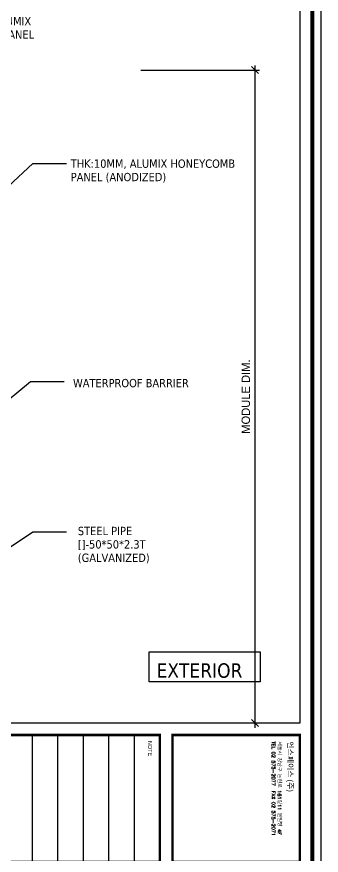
# Model space of a CAD drawing. Header units: millimetres. Extents: x 2352 to 12473, y 635 to 7997.
# Drawn here: x 2880 to 3142, y 3663 to 4387 of the extents above; entities that cross this region are included whole.
import ezdxf

# ---------------------------------------------------------------- set-up
doc = ezdxf.new("R2010")
doc.units = ezdxf.units.MM
doc.layers.get('Defpoints').update_dxf_attribs({"color": 187})
for name, color, linetype in [('4', 4, 'Continuous'), ('DIM', 7, 'Continuous'), ('nt', 34, 'Continuous'), ('REV01', 9, 'Continuous'), ('TE 07', 7, 'Continuous'), ('TEXT', 4, 'Continuous')]:
    doc.layers.add(name, color=color, linetype=linetype)
doc.styles.add('Expo M', font='Expo M.ttf')
doc.styles.add('HGTXT', font='romans.shx', dxfattribs={"bigfont": 'whgtxt.shx'})
doc.styles.get("Standard").update_dxf_attribs({"font": 'arial.ttf'})
doc.styles.add('알루이엔씨', font='Expo M.ttf')
doc.dimstyles.new('DS2', dxfattribs={"dimscale": 2, "dimtxt": 1.8, "dimasz": 1.5, "dimexe": 1, "dimexo": 1, "dimgap": 0.5, "dimtad": 1, "dimtoh": 1, "dimdec": 1, "dimzin": 1, "dimdsep": 46, "dimtxsty": 'Expo M', "dimcen": 2, "dimadec": 1, "dimazin": 0, "dimtfac": 1, "dimtdec": 4, "dimtix": 1, "dimtmove": 1, "dimatfit": 3, "dimfxl": 1, "dimtolj": 1, "dimtzin": 1, "dimarcsym": 0})
doc.dimstyles.new('알루이엔씨4', dxfattribs={"dimscale": 4, "dimtxt": 1.8, "dimasz": 1.5, "dimexe": 1, "dimexo": 1, "dimgap": 1, "dimtad": 1, "dimdec": 1, "dimdsep": 46, "dimtxsty": '알루이엔씨', "dimblk": 'OBLIQUE', "dimcen": 2, "dimdle": 1, "dimclrd": 7, "dimclre": 7, "dimclrt": 3, "dimadec": 1, "dimazin": 0, "dimtfac": 1, "dimtdec": 1, "dimtix": 1, "dimtmove": 2, "dimatfit": 3, "dimfxl": 1, "dimtvp": 1, "dimtolj": 1, "dimtzin": 0, "dimarcsym": 0})

# ---------------------------------------------------------------- blocks, each defined once
blk = doc.blocks.new('AL-TEMPLATE')
at = {"color": 9}
for p, q in [((2716.82, 1392.97), (2800.02, 1392.97)), ((2716.82, 1376.33), (2800.02, 1376.33)), ((2716.82, 1359.69), (2800.02, 1359.69)), ((2716.82, 1343.05), (2800.02, 1343.05)), ((2716.82, 1326.41), (2800.02, 1326.41))]:
    blk.add_line(p, q, dxfattribs=at)
for points, const_width in [([(1976.34, 1509.45), (2808.34, 1509.45), (2808.34, 927.05), (1976.34, 927.05)], 2.5), ([(2716.82, 1501.32), (2800.02, 1501.32), (2800.02, 1418.12), (2716.82, 1418.12)], 1.66), ([(2716.82, 1409.8), (2800.02, 1409.8), (2800.02, 1026.89), (2716.82, 1026.89)], 1.66)]:
    blk.add_lwpolyline(points, close=True, dxfattribs=dict(at, const_width=const_width))
at = {"layer": 'nt', "color": 254, "linetype": 'Continuous', "ltscale": 2}
blk.add_lwpolyline([(1972.34, 1515.25), (1972.34, 921.25), (2812.34, 921.25), (2812.34, 1515.25)], close=True, dxfattribs=at)
at = {"layer": 'TE 07'}
blk.add_lwpolyline([(1984.07, 1501.32), (2709.08, 1501.32), (2709.08, 935.18), (1984.07, 935.18)], close=True, dxfattribs=at)
at = {"color": 150, "insert": (2721.06, 1496.93), "char_height": 3.6698, "attachment_point": 1, "style": 'HGTXT'}
blk.add_mtext('{\\fExpo M|b0|i0|c129|p18;엔스페이스 (주)}', dxfattribs=at)
at = {"color": 7, "insert": (2720.94, 1489.17), "char_height": 2.3487, "attachment_point": 1, "style": 'HGTXT'}
blk.add_mtext('서울시 강남구 논현로 161길11 엔빌딩 4F\\PTEL 02 575-2077  FAX 02 575-2071', dxfattribs=at)
at = {"color": 9, "insert": (2720.76, 1404.73), "char_height": 2.556, "width": 438.9676, "attachment_point": 1}
blk.add_mtext('NOTE', dxfattribs=at)
blk = doc.blocks.new('_Oblique')
at = {"color": 0, "linetype": 'ByBlock', "lineweight": -2}
blk.add_line((-0.5, -0.5), (0.5, 0.5), dxfattribs=at)
blk = doc.blocks.new('*D177')
at = {"layer": 'Defpoints', "color": 0, "transparency": 16777216}
for p in [(2982.59, 4341.38), (3046.58, 3777.23), (3085.01, 3777.23)]:
    blk.add_point(p, dxfattribs=at)
at = {"layer": 'DIM', "color": 7, "lineweight": -2, "transparency": 16777216}
for p, q in [((2986.59, 4341.38), (3089.01, 4341.38)), ((3085.01, 4345.38), (3085.01, 3773.23))]:
    blk.add_line(p, q, dxfattribs=at)
at = {"layer": 'DIM', "color": 7, "lineweight": -2, "transparency": 16777216, "xscale": 6, "yscale": 6, "zscale": 6}
for p, rotation in [((3085.01, 4341.38), 90), ((3085.01, 3777.23), 270)]:
    blk.add_blockref('_Oblique', p, dxfattribs=dict(at, rotation=rotation))
at = {"layer": 'DIM', "color": 3, "transparency": 16777216, "insert": (3077.23, 4059.31), "char_height": 7.2, "attachment_point": 5, "rotation": 90, "style": '알루이엔씨'}
blk.add_mtext('\\A1;MODULE DIM.', dxfattribs=at)

msp = doc.modelspace()

# ---------------------------------------------------------------- linework, layer by layer
at = {"layer": 'TEXT', "color": 0}
msp.add_lwpolyline([(2993.87, 3838.87), (3089.62, 3838.87), (3089.62, 3812.88), (2993.87, 3812.88)], close=True, dxfattribs=at)

# ---------------------------------------------------------------- block references
at = {"layer": '4', "xscale": 1.32, "yscale": 1.32, "zscale": 1.32, "rotation": 270}
msp.add_blockref('AL-TEMPLATE', (1142.09, 7353.22), dxfattribs=at)

# ---------------------------------------------------------------- texts
at = {"layer": 'TEXT', "char_height": 7.2, "line_spacing_factor": 0.963855}
for s, insert, width, attachment_point in [('\\pxql;{\\fTahoma|b0|i0|c0|p34;T\\fTahoma|b0|i0|c129|p34;HK:10MM,\\fTahoma|b0|i0|c0|p34; \\fTahoma|b0|i0|c129|p34;ALUMIX\\fTahoma|b0|i0|c0|p34; \\fTahoma|b0|i0|c129|p34;\\PHONEYCOMB \\fTahoma|b0|i0|c0|p34;PANEL}', (2962.06, 4387.22), 153.244, 3), ('\\pxql;{\\fTahoma|b0|i0|c0|p34;THK:10MM, ALUMIX HONEYCOMB PANEL (ANODIZED)}', (3079.46, 4264.17), 153.244, 3), ('\\pxql;{\\fTahoma|b0|i0|c0|p34;WATERPROOF BARRIER}', (2928.19, 4074.58), 112.4594, 1), ('\\pxql;{\\fTahoma|b0|i0|c0|p34;STEEL PIPE\\P[]-50*50*\\fTahoma|b0|i0|c129|p34;2\\fTahoma|b0|i0|c0|p34;.\\fTahoma|b0|i0|c129|p34;3\\fTahoma|b0|i0|c0|p34;T\\P(GALVANIZED)}', (3003.36, 3946.82), 71.0245, 3)]:
    msp.add_mtext(s, dxfattribs=dict(at, insert=insert, width=width, attachment_point=attachment_point))
at = {"layer": 'TEXT', "color": 2, "true_color": 0xffff00, "insert": (3000.2, 3816.21), "char_height": 12.48, "width": 90.2586, "attachment_point": 7, "line_spacing_factor": 0.963855}
msp.add_mtext('\\fTahoma;EXTERIOR', dxfattribs=at)

# ---------------------------------------------------------------- dimensions: what is measured, and where the dimension line sits
at = {"layer": 'DIM'}
dim = msp.add_linear_dim(base=(3085.01, 3777.23), p1=(2982.59, 4341.38), p2=(3046.58, 3777.23), angle=270, text='MODULE DIM.', dimstyle='알루이엔씨4', override={"dimse2": 1}, dxfattribs=at)
dim.commit()
dim.dimension.update_dxf_attribs({"geometry": '*D177', "text_midpoint": (3077.23, 4059.31)})

# ---------------------------------------------------------------- leaders
at = {"layer": 'REV01'}
for points in [[(2872.56, 4240.99), (2893.6, 4260.71), (2922.59, 4260.71)], [(2837.56, 4027.85), (2891.62, 4072.38), (2920.61, 4072.38)], [(2820.48, 3893.39), (2893.6, 3942.52), (2922.59, 3942.52)]]:
    msp.add_leader(points, dimstyle='DS2', override={"dimgap": 0.5, "dimtad": 0}, dxfattribs=at)

doc.saveas('drawing.dxf')
